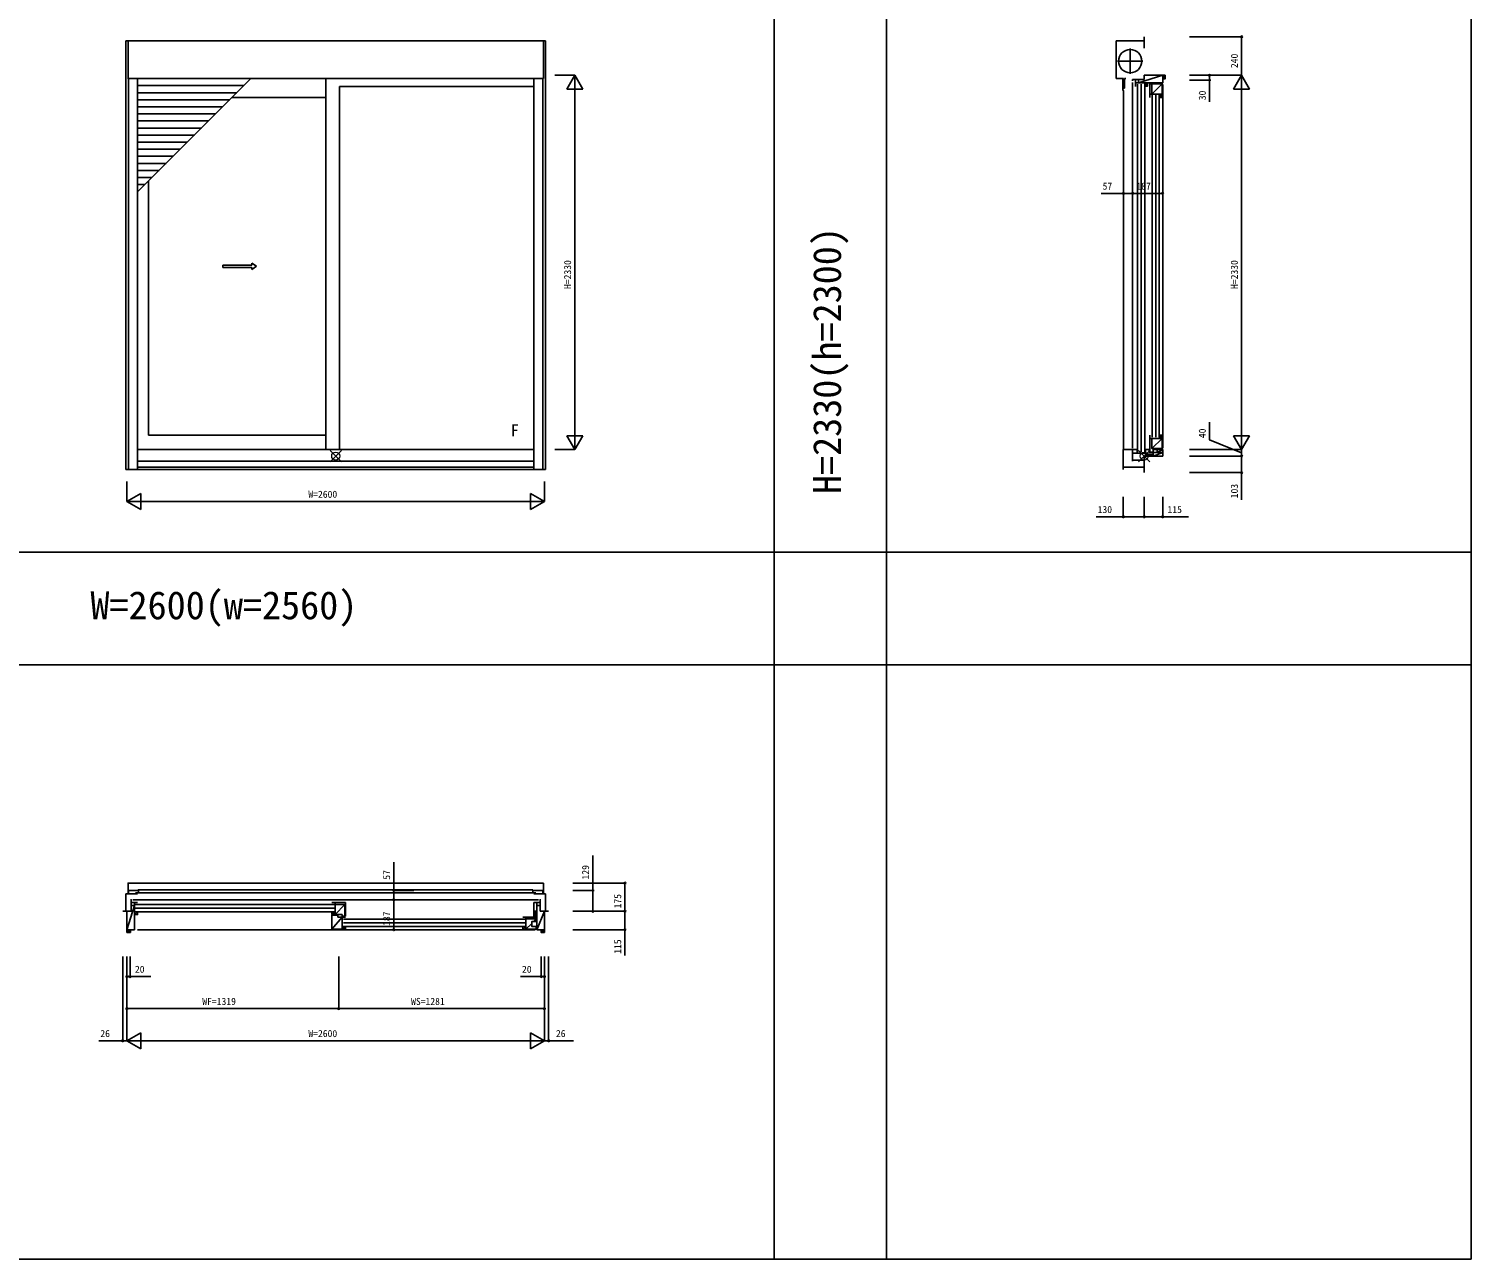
# Model space of a CAD drawing. Units: millimetres, scale not verified. Extents: x -19250 to 19250, y -14000 to 14000.
# Drawn here: x -1351 to 7630, y -6600 to 1059 of the extents above; entities that cross this region are included whole.
import ezdxf
from ezdxf.enums import TextEntityAlignment as Align

# ---------------------------------------------------------------- set-up
doc = ezdxf.new("R2010")
doc.units = ezdxf.units.MM
doc.header["$LTSCALE"] = 50
for name, color, linetype in [('0-0_0', 7, 'Continuous'), ('0-1_YKK_A1', 4, 'Continuous'), ('0-2_YKK_B1', 4, 'Continuous'), ('0-3_YKK_C1', 4, 'Continuous'), ('0-4_YKK_F1', 7, 'Continuous'), ('0-6_YKK_N1', 2, 'Continuous')]:
    doc.layers.add(name, color=color, linetype=linetype)
doc.layers.add('0-5_YKK_IN', color=1, linetype='Continuous', lineweight=18)
doc.styles.add('ＭＳ ゴシック', font='')
doc.styles.get('ＭＳ ゴシック').set_extended_font_data('MS Gothic')

msp = doc.modelspace()

# ---------------------------------------------------------------- linework, layer by layer
at = {"layer": '0-1_YKK_A1'}
for p, q in [((-746, 983.75), (1866, 983.75)), ((-746, -1683.75), (-746, 983.75)), ((1853, 983.75), (1853, 749.25)), ((1866, -1683.75), (1866, 983.75)), ((-729, -1683.75), (-729, 749.25)), ((-673, -1683.75), (-673, 749.25)), ((-673, 44.35), (31.9, 749.25)), ((499, -1560.75), (499, 749.25)), ((1793, -1683.75), (1793, 749.25)), ((1849, -1683.75), (1849, 749.25)), ((-12.1, 705.25), (-673, 705.25)), ((-56.1, 661.25), (-673, 661.25)), ((-85.1, 632.25), (499, 632.25)), ((583, -1560.75), (583, 699.26)), ((583, 699.26), (1793, 699.26)), ((-100.1, 617.25), (-673, 617.25)), ((-144.1, 573.25), (-673, 573.25)), ((-188.1, 529.25), (-673, 529.25)), ((-232.1, 485.25), (-673, 485.25)), ((-276.1, 441.25), (-673, 441.25)), ((-320.1, 397.25), (-673, 397.25)), ((-364.1, 353.25), (-673, 353.25)), ((-408.1, 309.25), (-673, 309.25)), ((-452.1, 265.25), (-673, 265.25)), ((-496.1, 221.25), (-673, 221.25)), ((-540.1, 177.25), (-673, 177.25)), ((-584.1, 133.25), (-673, 133.25)), ((-605, 112.35), (-605, -1470.75)), ((-628.1, 89.25), (-673, 89.25)), ((-143.68, -411.75), (37.66, -411.74)), ((-143.67, -426.75), (-143.67, -411.75)), ((-143.67, -426.75), (37.67, -426.74)), ((37.66, -411.74), (37.66, -399.24)), ((37.66, -399.24), (67.66, -419.24)), ((37.67, -439.24), (67.66, -419.24)), ((37.67, -439.24), (37.67, -426.74)), ((-605, -1470.75), (499, -1470.75)), ((1793, -1560.75), (-673, -1560.75)), ((1866, -1683.75), (-746, -1683.75)), ((1793, -1632.74), (-673, -1632.74)), ((1793, -1670.75), (-673, -1670.75))]:
    msp.add_line(p, q, dxfattribs=at)
msp.add_lwpolyline([(-733, 983.75), (-733, 749.25), (1853, 749.25)], dxfattribs=at)
at = {"layer": '0-2_YKK_B1'}
for p, q in [((1788, -4300.35), (1788, -4318.95)), ((1853, -4259.25), (1853, -4326.25)), ((-746, -4326.25), (-746, -4434.25)), ((-673, -4326.25), (-746, -4326.25)), ((-713, -4380.25), (-673, -4380.25)), ((1823, -4362.25), (-703, -4362.25)), ((1806, -4318.95), (-686, -4318.95)), ((-686, -4393.25), (550, -4393.25)), ((557, -4380.25), (557, -4455.25)), ((616, -4392.25), (557, -4455.25)), ((1793, -4326.25), (1866, -4326.25)), ((1833, -4380.25), (1793, -4380.25)), ((1793, -4380.25), (1793, -4464.25)), ((1813, -4399.25), (1833, -4399.25)), ((1866, -4326.25), (1866, -4434.25)), ((-673, -4438.75), (-693, -4455.25)), ((550, -4415.75), (-686, -4415.75)), ((-686, -4438.25), (550, -4438.25)), ((601, -4470.25), (537, -4545.25)), ((600, -4464.25), (616, -4464.25)), ((601, -4470.25), (601, -4545.25)), ((608, -4483.25), (1738, -4483.25)), ((1809, -4470.25), (1725, -4470.25)), ((1745, -4470.25), (1745, -4545.25)), ((1813, -4434.25), (1798, -4464.25)), ((1860, -4434.25), (1813, -4549.25)), ((1833, -4434.25), (1886, -4434.25)), ((-740, -4565.75), (-718.5, -4549.25)), ((-673, -4549.25), (1803, -4549.25)), ((1738, -4505.75), (608, -4505.75)), ((608, -4528.25), (1738, -4528.25)), ((1745, -4528.75), (1725, -4528.75)), ((1745, -4528.75), (1725, -4545.25)), ((1781, -4509.81), (1745, -4545.25)), ((1838.5, -4565.75), (1860, -4549.25))]:
    msp.add_line(p, q, dxfattribs=at)
for points in [[(1853, -4259.25), (-733, -4259.25), (-733, -4326.25)], [(-673, -4305.25), (-729, -4305.25), (-729, -4326.25)], [(1788, -4300.35), (-668, -4300.35), (-668, -4318.95)], [(1793, -4305.25), (1849, -4305.25), (1849, -4326.25)], [(-717, -4362.25), (-713, -4362.25), (-713, -4434.25), (-766, -4434.25)], [(-740, -4434.25), (-740, -4549.25), (-693, -4549.25), (-693, -4380.25)], [(-713, -4399.25), (-693, -4399.25), (-740, -4549.25)], [(537, -4380.25), (621, -4380.25), (621, -4464.25)], [(557, -4392.25), (616, -4392.25), (616, -4464.25)], [(1860, -4434.25), (1860, -4549.25), (1813, -4549.25), (1813, -4380.25)], [(1837, -4362.25), (1833, -4362.25), (1833, -4434.25)], [(-693, -4455.25), (-673, -4455.25), (-673, -4438.75), (-693, -4438.75)], [(600, -4464.25), (600, -4455.25), (537, -4455.25), (537, -4438.75)], [(537, -4438.75), (557, -4438.75), (537, -4455.25)], [(621, -4470.25), (574, -4470.25), (574, -4458.25), (537, -4458.25), (537, -4545.25), (621, -4545.25), (621, -4528.75)], [(1809, -4470.25), (1809, -4498.25), (1781, -4498.25), (1781, -4529.25), (1809, -4529.25), (1809, -4545.25), (1725, -4545.25), (1725, -4528.75)], [(1745, -4482.25), (1809, -4482.25), (1792.75, -4498.25)], [(1813, -4434.25), (1798, -4434.25), (1798, -4464.25), (1813, -4464.25)], [(-718.5, -4549.25), (-718.5, -4565.75), (-740, -4565.75), (-740, -4549.25)], [(601, -4528.75), (621, -4528.75), (601, -4545.25)], [(1860, -4549.25), (1860, -4565.75), (1838.5, -4565.75), (1838.5, -4549.25)]]:
    msp.add_lwpolyline(points, dxfattribs=at)
at = {"layer": '0-3_YKK_C1'}
for p, q in [((5594.25, 1009.25), (5594.25, 938.55)), ((5419.25, 983.75), (5594.25, 983.75)), ((5419.25, 983.75), (5419.25, 749.25)), ((5507.25, 778.25), (5507.25, 937.25)), ((5427.75, 857.75), (5586.75, 857.75)), ((5465.25, 749.25), (5419.25, 749.25)), ((5460.35, 746.25), (5460.35, 675.25)), ((5460.35, 746.25), (5476.35, 746.25)), ((5472.05, 746.25), (5472.05, 689.25)), ((5476.35, 753.45), (5476.35, 746.25)), ((5522.25, 734.25), (5522.25, 743.25)), ((5594.25, 743.25), (5522.25, 743.25)), ((5522.25, 724.25), (5522.25, -1550.75)), ((5539.05, 699.25), (5539.05, 743.25)), ((5709.25, 769.25), (5559.25, 722.25)), ((5559.25, 743.25), (5559.25, 722.25)), ((5615.25, 722.25), (5598.75, 702.25)), ((5460.35, 689.25), (5472.05, 689.25)), ((5460.35, 675.25), (5467.75, 675.25)), ((5465.25, 675.25), (5465.25, -1560.75)), ((5553.25, 715.25), (5553.25, -1573.75)), ((5575.75, 715.25), (5575.75, -1573.75)), ((5598.25, 715.25), (5598.25, -1573.75)), ((5630.25, 652.25), (5705.25, 652.25)), ((5642.25, 716.25), (5642.25, 652.25)), ((5705.25, 716.25), (5642.25, 652.25)), ((5643.25, 645.25), (5643.25, -1483.75)), ((5665.75, -1483.75), (5665.75, 645.25)), ((5688.25, 645.25), (5688.25, -1483.75)), ((5705.25, 652.25), (5688.75, 632.25)), ((5709.25, 712.25), (5709.25, -1550.75)), ((5630.25, -1470.75), (5630.25, -1571.75)), ((5630.25, -1490.75), (5705.25, -1490.75)), ((5642.25, -1554.75), (5705.25, -1490.75)), ((5705.25, -1470.75), (5688.75, -1490.75)), ((5464.25, -1683.75), (5464.25, -1560.75)), ((5522.25, -1632.75), (5522.25, -1560.75)), ((5603.25, -1582.05), (5522.25, -1582.05)), ((5594.25, -1703.75), (5594.25, -1600.75)), ((5709.25, -1600.75), (5594.25, -1600.75)), ((5610.25, -1598.49), (5618.99, -1589.75)), ((5613.65, -1600.75), (5624.51, -1589.89)), ((5619.3, -1600.75), (5630.3, -1589.75)), ((5624.96, -1600.75), (5635.96, -1589.75)), ((5628.75, -1600.75), (5628.75, -1589.75)), ((5630.62, -1600.75), (5641.62, -1589.75)), ((5636.27, -1600.75), (5647.27, -1589.75)), ((5641.93, -1600.75), (5649.85, -1592.83)), ((5647.59, -1600.75), (5649.85, -1598.49)), ((5649.85, -1600.75), (5649.85, -1560.75)), ((5709.25, -1560.75), (5649.85, -1560.75)), ((5709.25, -1578.75), (5649.85, -1578.75)), ((5709.25, -1578.75), (5649.85, -1600.75)), ((5675.25, -1578.75), (5675.25, -1560.75)), ((5675.25, -1578.75), (5709.25, -1560.75)), ((5709.25, -1560.75), (5709.25, -1600.75)), ((5464.25, -1670.75), (5594.25, -1670.75)), ((5522.25, -1626.45), (5594.25, -1626.45))]:
    msp.add_line(p, q, dxfattribs=at)
for points in [[(5709.25, 769.25), (5709.25, 722.25), (5539.05, 722.25)], [(5594.25, 743.25), (5594.25, 769.25), (5725.75, 769.25)], [(5615.25, 722.25), (5615.25, 702.25), (5598.75, 702.25), (5598.75, 722.25), (5615.25, 702.25)], [(5705.25, 716.25), (5630.25, 716.25), (5630.25, 632.25)], [(5705.25, 716.25), (5705.25, 632.25), (5688.75, 632.25), (5688.75, 652.25)], [(5705.25, -1470.75), (5705.25, -1554.75), (5642.25, -1554.75), (5642.25, -1490.75)], [(5705.25, -1470.75), (5688.75, -1470.75), (5688.75, -1490.75)], [(5464.25, -1560.75), (5550.25, -1560.75), (5550.25, -1582.05)], [(5603.25, -1600.75), (5603.25, -1560.75), (5624.25, -1560.75), (5624.25, -1576.25), (5649.85, -1576.25)], [(5610.25, -1600.75), (5610.25, -1589.75), (5649.85, -1589.75)]]:
    msp.add_lwpolyline(points, dxfattribs=at)
msp.add_lwpolyline([(5725.75, 769.25), (5725.75, 747.75), (5709.25, 747.75)], close=True, dxfattribs=at)
msp.add_circle((5507.25, 857.75), 72.5, dxfattribs=at)
at = {"layer": '0-4_YKK_F1'}
for p, q in [((3290, -6600), (3290, 13300)), ((3990, -6600), (3990, 13300)), ((7630, -6600), (7630, 13300)), ((-19250, -2200), (7630, -2200)), ((-19250, -2900), (7630, -2900)), ((-19250, -6600), (7630, -6600))]:
    msp.add_line(p, q, dxfattribs=at)
at = {"layer": '0-5_YKK_IN'}
for p, q in [((524.64, -1636.11), (595.36, -1565.39)), ((524.64, -1565.39), (595.36, -1636.11)), ((5629.61, -1565.39), (5558.89, -1636.11)), ((5629.61, -1636.11), (5558.89, -1565.39))]:
    msp.add_line(p, q, dxfattribs=at)
for centre in [(560, -1600.75), (5594.25, -1600.75)]:
    msp.add_circle(centre, 25, dxfattribs=at)
at = {"layer": '0-6_YKK_N1'}
for p, q in [((5875.75, 1009.25), (6200.75, 1009.25)), ((6200.75, 1009.25), (6200.75, 769.25)), ((1924, 769.25), (2049, 769.25)), ((2049, 769.25), (1999, 682.65)), ((2049, -1560.75), (2049, 769.25)), ((2049, 769.25), (2099, 682.65)), ((5875.75, 769.25), (6200.75, 769.25)), ((5875.75, 739.25), (6000.75, 739.25)), ((6200.75, 769.25), (6150.75, 682.65)), ((6200.75, 769.25), (6250.75, 682.65)), ((1999, 682.65), (2099, 682.65)), ((6150.75, 682.65), (6250.75, 682.65)), ((5465.25, -65.75), (5465.25, 34.25)), ((5522.25, -65.75), (5522.25, 34.25)), ((5522.25, 34.25), (5709.25, 34.25)), ((5709.25, -65.75), (5709.25, 34.25)), ((2049, -1560.75), (1999, -1474.14)), ((2099, -1474.14), (1999, -1474.14)), ((2049, -1560.75), (2099, -1474.14)), ((6200.75, -1560.75), (6150.75, -1474.14)), ((6250.75, -1474.14), (6150.75, -1474.14)), ((6200.75, -1560.75), (6250.75, -1474.14)), ((1924, -1560.75), (2049, -1560.75)), ((6200.75, -1600.75), (6200.75, -1560.75)), ((5875.75, -1703.75), (6200.75, -1703.75)), ((-740, -1758.75), (-740, -1883.75)), ((1860, -1758.75), (1860, -1883.75)), ((-740, -1883.75), (-653.4, -1833.75)), ((-740, -1883.75), (1860, -1883.75)), ((-740, -1883.75), (-653.4, -1933.75)), ((-653.4, -1933.75), (-653.4, -1833.75)), ((1860, -1883.75), (1773.4, -1833.75)), ((1773.4, -1833.75), (1773.4, -1933.75)), ((1860, -1883.75), (1773.4, -1933.75)), ((5464.25, -1853.75), (5464.25, -1978.75)), ((5709.25, -1853.75), (5709.25, -1978.75)), ((922.05, -4127.89), (922.05, -4305.25)), ((2036, -4305.25), (2161, -4305.25)), ((1047.05, -4362.25), (922.05, -4362.25)), ((922.05, -4362.25), (922.05, -4549.25)), ((2036, -4434.25), (2361, -4434.25)), ((1047.05, -4549.25), (922.05, -4549.25)), ((2036, -4549.25), (2361, -4549.25)), ((-766, -4715.75), (-766, -5240.75)), ((-740, -4715.75), (-740, -5240.75)), ((-720, -4715.75), (-720, -4840.75)), ((1840, -4715.75), (1840, -4840.75)), ((1860, -4715.75), (1860, -5240.75)), ((1886, -4715.75), (1886, -5240.75)), ((579, -5040.75), (-740, -5040.75)), ((-740, -5240.75), (-653.4, -5190.75)), ((-653.4, -5290.75), (-653.4, -5190.75)), ((1860, -5240.75), (1773.4, -5190.75)), ((1773.4, -5190.75), (1773.4, -5290.75)), ((-740, -5240.75), (1860, -5240.75)), ((-740, -5240.75), (-653.4, -5290.75)), ((1860, -5240.75), (1773.4, -5290.75))]:
    msp.add_line(p, q, dxfattribs=at)
for points in [[(5875.75, -1560.75), (6200.75, -1560.75), (6200.75, 769.25)], [(6000.75, 769.25), (6000.75, 739.25), (6000.75, 604.25)], [(5522.25, 34.25), (5465.25, 34.25), (5325.25, 34.25)], [(6200.75, -1580.75), (6000.75, -1499.35), (6000.75, -1389.35)], [(5875.75, -1600.75), (6200.75, -1600.75), (6200.75, -1703.75), (6200.75, -1873.75)], [(5594.25, -1853.75), (5594.25, -1978.75), (5709.25, -1978.75), (5869.25, -1978.75)], [(5594.25, -1978.75), (5464.25, -1978.75), (5294.25, -1978.75)], [(2161, -4434.25), (2161, -4305.25), (2161, -4086.78)], [(1047.05, -4305.25), (922.05, -4305.25), (922.05, -4362.25)], [(2036, -4259.25), (2361, -4259.25), (2361, -4434.25)], [(2361, -4434.25), (2361, -4549.25), (2361, -4709.25)], [(579, -4715.75), (579, -5040.75), (1860, -5040.75)], [(-740, -4840.75), (-720, -4840.75), (-590, -4840.75)], [(1860, -4840.75), (1840, -4840.75), (1710, -4840.75)], [(-740, -5240.75), (-766, -5240.75), (-915.33, -5240.75)], [(1860, -5240.75), (1886, -5240.75), (2041.4, -5240.75)]]:
    msp.add_lwpolyline(points, dxfattribs=at)
for centre in [(6200.75, 1009.25), (6000.75, 769.25), (6000.75, 739.25), (5465.25, 34.25), (5522.25, 34.25), (5709.25, 34.25), (6200.75, -1600.75), (6200.75, -1703.75), (5464.25, -1978.75), (5594.25, -1978.75), (5709.25, -1978.75), (922.05, -4305.25), (2161, -4305.25), (2361, -4259.25), (922.05, -4362.25), (2161, -4434.25), (2361, -4434.25), (922.05, -4549.25), (2361, -4549.25), (-740, -4840.75), (-720, -4840.75), (1840, -4840.75), (1860, -4840.75), (-740, -5040.75), (579, -5040.75), (1860, -5040.75), (-766, -5240.75), (1886, -5240.75)]:
    msp.add_circle(centre, 5, dxfattribs=at)

# ---------------------------------------------------------------- texts
at = {"layer": '0-0_0', "color": 3, "style": 'ＭＳ ゴシック'}
msp.add_text('H=2330(h=2300)', height=174.5, rotation=90, dxfattribs=at).set_placement((3759, -1837.5), align=Align.BOTTOM_LEFT)
msp.add_text('W=2600(w=2560)', height=174.5, dxfattribs=at).set_placement((-967.17, -2669), align=Align.BOTTOM_LEFT)
at = {"layer": '0-1_YKK_A1', "style": 'ＭＳ ゴシック'}
msp.add_text('F', height=73.31, dxfattribs=at).set_placement((1650.06, -1499.51), align=Align.BOTTOM_LEFT)
at = {"layer": '0-6_YKK_N1', "style": 'ＭＳ ゴシック'}
for s, p in [('240', (6190.75, 814.25)), ('30', (5990.75, 614.25)), ('H=2330', (2039, -560.75)), ('H=2330', (6190.75, -560.75)), ('40', (5990.75, -1489.35)), ('103', (6190.75, -1863.75)), ('57', (912.05, -4237.89)), ('129', (2151, -4236.78)), ('175', (2351, -4416.75)), ('187', (912.05, -4525.75)), ('115', (2351, -4699.25))]:
    msp.add_text(s, height=43.99, rotation=90, dxfattribs=at).set_placement(p, align=Align.BOTTOM_LEFT)
for s, p in [('57', (5335.25, 44.25)), ('187', (5545.75, 44.25)), ('W=2600', (390, -1873.75)), ('130', (5304.25, -1968.75)), ('115', (5739.25, -1968.75)), ('20', (-690, -4830.75)), ('20', (1720, -4830.75)), ('WF=1319', (-270.5, -5030.75)), ('WS=1281', (1029.5, -5030.75)), ('26', (-905.33, -5230.75)), ('W=2600', (390, -5230.75)), ('26', (1931.4, -5230.75))]:
    msp.add_text(s, height=43.99, dxfattribs=at).set_placement(p, align=Align.BOTTOM_LEFT)

doc.saveas('drawing.dxf')
